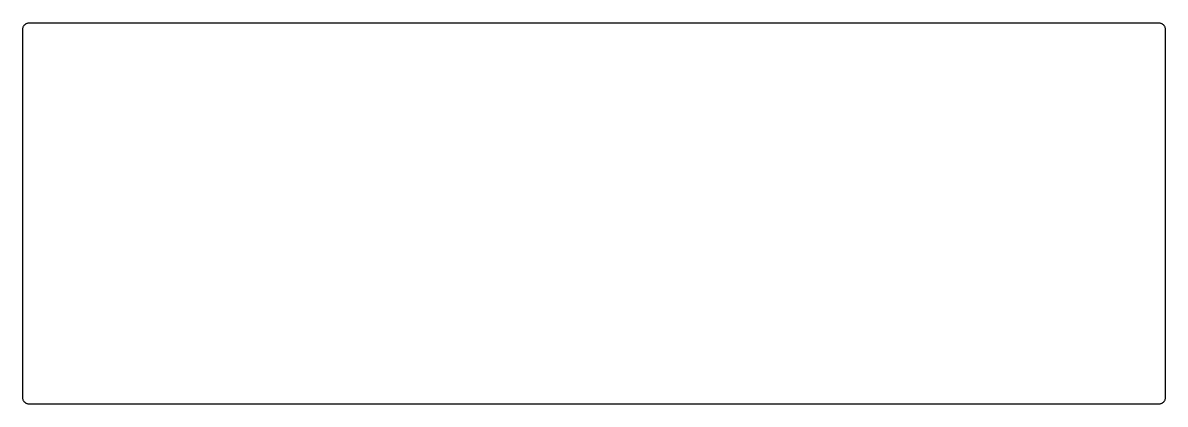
# Model space of a CAD drawing. Extents: x 0 to 372, y 0 to 124.
import ezdxf

# ---------------------------------------------------------------- set-up
doc = ezdxf.new("R2010")
doc.units = 0
doc.header["$MEASUREMENT"] = 0

msp = doc.modelspace()

# ---------------------------------------------------------------- linework, layer by layer
at = {"color": 0}
for p, q in [((0.150206, 122.549), (0.192925, 122.702)), ((0.192925, 122.702), (0.248047, 122.848)), ((0.248047, 122.848), (0.312815, 122.99)), ((0.312815, 122.99), (0.389985, 123.128)), ((0.389985, 123.128), (0.4768, 123.259)), ((0.4768, 123.259), (0.574643, 123.381)), ((0.574643, 123.381), (0.680752, 123.497)), ((0.680752, 123.497), (0.796505, 123.603)), ((0.796505, 123.603), (0.919152, 123.701)), ((0.919152, 123.701), (1.05006, 123.788)), ((1.05006, 123.788), (1.18787, 123.865)), ((1.18787, 123.865), (1.32981, 123.93)), ((1.32981, 123.93), (1.47588, 123.985)), ((1.47588, 123.985), (1.62884, 124.027)), ((1.62884, 124.027), (1.7818, 124.058)), ((1.7818, 124.058), (1.9389, 124.076)), ((1.9389, 124.076), (2.096, 124.083)), ((2.096, 124.083), (369.574, 124.083)), ((369.574, 124.083), (369.729, 124.076)), ((369.729, 124.076), (369.884, 124.058)), ((369.884, 124.058), (370.039, 124.027)), ((370.039, 124.027), (370.191, 123.985)), ((370.191, 123.985), (370.336, 123.93)), ((370.336, 123.93), (370.48, 123.865)), ((370.48, 123.865), (370.614, 123.788)), ((370.614, 123.788), (370.745, 123.701)), ((370.745, 123.701), (370.872, 123.603)), ((370.872, 123.603), (370.985, 123.497)), ((370.985, 123.497), (371.09, 123.381)), ((371.09, 123.381), (371.189, 123.259)), ((371.189, 123.259), (371.277, 123.128)), ((371.277, 123.128), (371.355, 122.99)), ((371.355, 122.99), (371.419, 122.848)), ((371.419, 122.848), (371.475, 122.702)), ((371.475, 122.702), (371.514, 122.549)), ((0.095085, 122.082), (0.101975, 122.239)), ((0.095085, 2.25585), (0.095085, 122.082)), ((0.101975, 122.239), (0.119889, 122.396)), ((0.119889, 122.396), (0.150206, 122.549)), ((371.514, 122.549), (371.546, 122.396)), ((371.546, 122.396), (371.563, 122.239)), ((371.563, 122.239), (371.57, 122.082)), ((371.57, 122.082), (371.57, 2.25585)), ((0.101975, 2.10013), (0.095085, 2.25585)), ((0.119889, 1.94441), (0.101975, 2.10013)), ((0.150206, 1.79007), (0.119889, 1.94441)), ((0.192925, 1.63849), (0.150206, 1.79007)), ((0.248047, 1.49104), (0.192925, 1.63849)), ((0.312815, 1.3491), (0.248047, 1.49104)), ((0.389985, 1.21267), (0.312815, 1.3491)), ((0.4768, 1.08176), (0.389985, 1.21267)), ((0.574643, 0.957735), (0.4768, 1.08176)), ((0.680752, 0.841982), (0.574643, 0.957735)), ((0.796505, 0.735873), (0.680752, 0.841982)), ((0.919152, 0.63941), (0.796505, 0.735873)), ((1.05006, 0.551215), (0.919152, 0.63941)), ((1.18787, 0.474045), (1.05006, 0.551215)), ((1.32981, 0.409279), (1.18787, 0.474045)), ((1.47588, 0.354157), (1.32981, 0.409279)), ((1.62884, 0.312815), (1.47588, 0.354157)), ((1.7818, 0.282498), (1.62884, 0.312815)), ((1.9389, 0.264583), (1.7818, 0.282498)), ((2.096, 0.256315), (1.9389, 0.264583)), ((369.574, 0.256315), (2.096, 0.256315)), ((369.729, 0.264583), (369.574, 0.256315)), ((369.884, 0.282498), (369.729, 0.264583)), ((370.039, 0.312815), (369.884, 0.282498)), ((370.191, 0.354157), (370.039, 0.312815)), ((370.336, 0.409279), (370.191, 0.354157)), ((370.48, 0.474045), (370.336, 0.409279)), ((370.614, 0.551215), (370.48, 0.474045)), ((370.745, 0.63941), (370.614, 0.551215)), ((370.872, 0.735873), (370.745, 0.63941)), ((370.985, 0.841982), (370.872, 0.735873)), ((371.09, 0.957735), (370.985, 0.841982)), ((371.189, 1.08176), (371.09, 0.957735)), ((371.277, 1.21267), (371.189, 1.08176)), ((371.355, 1.3491), (371.277, 1.21267)), ((371.419, 1.49104), (371.355, 1.3491)), ((371.475, 1.63849), (371.419, 1.49104)), ((371.514, 1.79007), (371.475, 1.63849)), ((371.546, 1.94441), (371.514, 1.79007)), ((371.563, 2.10013), (371.546, 1.94441)), ((371.57, 2.25585), (371.563, 2.10013))]:
    msp.add_line(p, q, dxfattribs=at)

doc.saveas('drawing.dxf')
